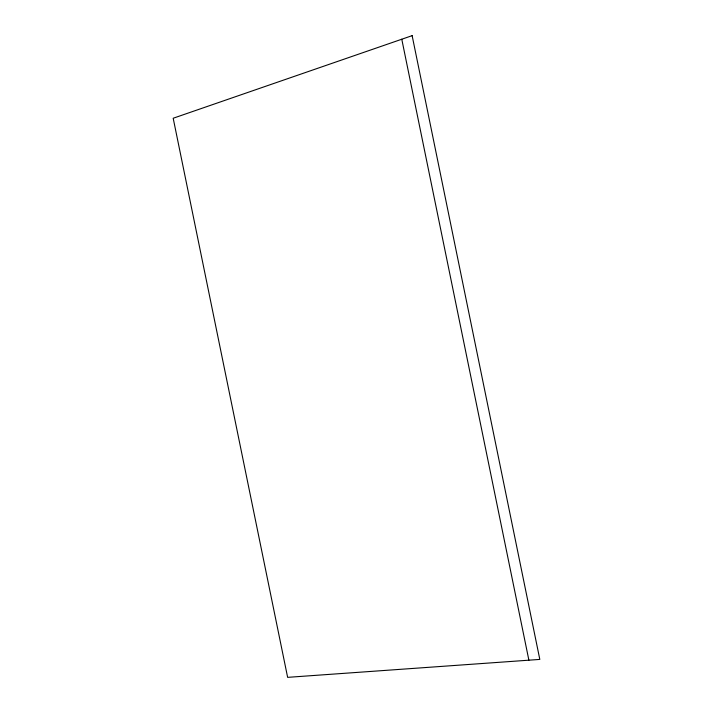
<?xml version="1.0" encoding="UTF-8"?>
<svg xmlns="http://www.w3.org/2000/svg" width="713" height="713" viewBox="0 0 713 713"><rect width="100%" height="100%" fill="white"/><g stroke="black" fill="none" stroke-linecap="round" stroke-linejoin="round"><path stroke-width="1.07" d="M401.776 39.224L528.886 660.193M412.132 35.65L173.188 118.242L287.633 677.35L539.812 659.409L412.132 35.65"/></g></svg>
